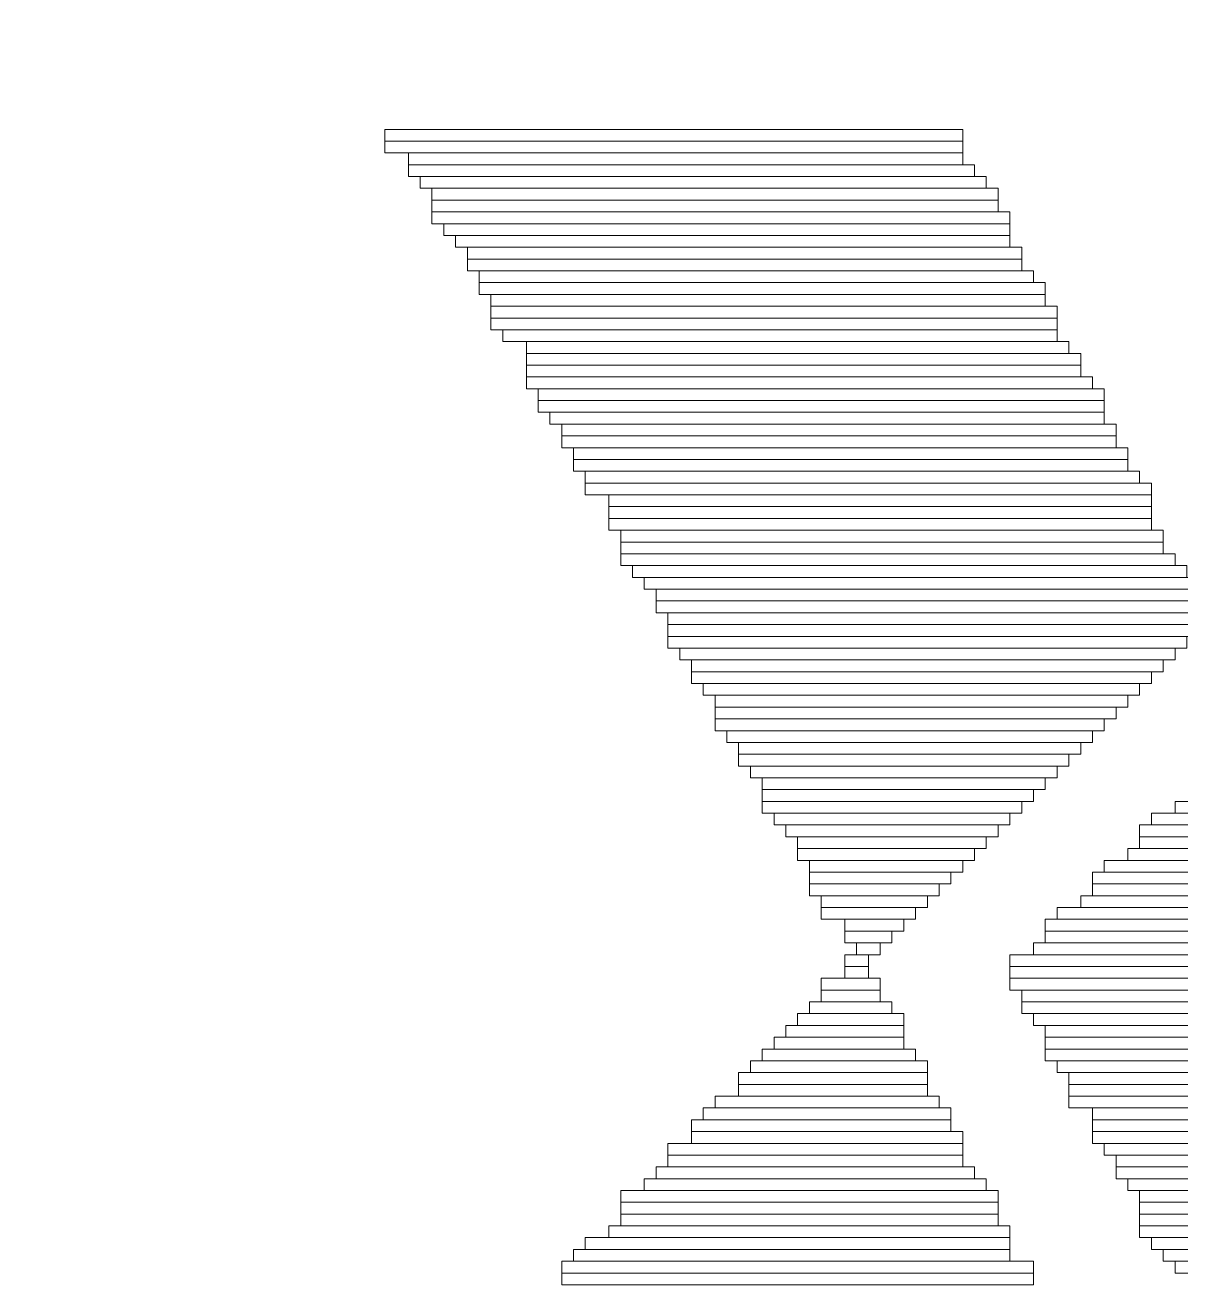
# Model space of a CAD drawing. Header units: millimetres. Extents: x -19.4 to 22.9, y -18.1 to 22.2.
# Drawn here: x 5.245 to 7.734, y -16.154 to -13.453 of the extents above; entities that cross this region are included whole.
import ezdxf

# ---------------------------------------------------------------- set-up
doc = ezdxf.new("R2010")
doc.units = ezdxf.units.MM
doc.header["$MEASUREMENT"] = 0
doc.layers.add('BG_OUTLINE', color=7, linetype='Continuous')
doc.layers.add('MA_PEN3', color=7, linetype='Continuous')

msp = doc.modelspace()

# ---------------------------------------------------------------- linework, layer by layer
at = {"layer": 'BG_OUTLINE', "lineweight": 9}
msp.add_open_spline([(-13.5636, -18.0908), (-13.5636, -18.0908), (13.4366, -18.0908), (13.4366, -18.0908), (13.4366, -18.0908), (13.4366, -18.0908), (13.4366, 12.9092), (13.4366, 12.9092), (13.4366, 12.9092), (13.4366, 12.9092), (-13.5636, 12.9092), (-13.5636, 12.9092), (-13.5636, 12.9092), (-13.5636, 12.9092), (-13.5636, -18.0908), (-13.5636, -18.0908)], degree=3, knots=[0, 0, 0, 0, 0.25, 0.25, 0.25, 0.25, 0.5, 0.5, 0.5, 0.5, 0.75, 0.75, 0.75, 0.75, 1, 1, 1, 1], dxfattribs=at)
at = {"layer": 'MA_PEN3', "lineweight": 9}
for points in [[(6.0198, -13.7032), (6.0198, -13.7032), (6.0198, -13.6778), (6.0198, -13.6778), (6.0198, -13.6778), (6.0198, -13.6778), (7.2644, -13.6778), (7.2644, -13.6778), (7.2644, -13.6778), (7.2644, -13.6778), (7.2644, -13.7032), (7.2644, -13.7032), (7.2644, -13.7032), (7.2644, -13.7032), (6.0198, -13.7032), (6.0198, -13.7032)], [(6.0198, -13.7286), (6.0198, -13.7286), (6.0198, -13.7032), (6.0198, -13.7032), (6.0198, -13.7032), (6.0198, -13.7032), (7.2644, -13.7032), (7.2644, -13.7032), (7.2644, -13.7032), (7.2644, -13.7032), (7.2644, -13.7286), (7.2644, -13.7286), (7.2644, -13.7286), (7.2644, -13.7286), (6.0198, -13.7286), (6.0198, -13.7286)], [(6.0706, -13.754), (6.0706, -13.754), (6.0706, -13.7286), (6.0706, -13.7286), (6.0706, -13.7286), (6.0706, -13.7286), (7.2644, -13.7286), (7.2644, -13.7286), (7.2644, -13.7286), (7.2644, -13.7286), (7.2644, -13.754), (7.2644, -13.754), (7.2644, -13.754), (7.2644, -13.754), (6.0706, -13.754), (6.0706, -13.754)], [(6.0706, -13.7794), (6.0706, -13.7794), (6.0706, -13.754), (6.0706, -13.754), (6.0706, -13.754), (6.0706, -13.754), (7.2898, -13.754), (7.2898, -13.754), (7.2898, -13.754), (7.2898, -13.754), (7.2898, -13.7794), (7.2898, -13.7794), (7.2898, -13.7794), (7.2898, -13.7794), (6.0706, -13.7794), (6.0706, -13.7794)], [(6.096, -13.8048), (6.096, -13.8048), (6.096, -13.7794), (6.096, -13.7794), (6.096, -13.7794), (6.096, -13.7794), (7.3152, -13.7794), (7.3152, -13.7794), (7.3152, -13.7794), (7.3152, -13.7794), (7.3152, -13.8048), (7.3152, -13.8048), (7.3152, -13.8048), (7.3152, -13.8048), (6.096, -13.8048), (6.096, -13.8048)], [(6.1214, -13.8302), (6.1214, -13.8302), (6.1214, -13.8048), (6.1214, -13.8048), (6.1214, -13.8048), (6.1214, -13.8048), (7.3406, -13.8048), (7.3406, -13.8048), (7.3406, -13.8048), (7.3406, -13.8048), (7.3406, -13.8302), (7.3406, -13.8302), (7.3406, -13.8302), (7.3406, -13.8302), (6.1214, -13.8302), (6.1214, -13.8302)], [(6.1214, -13.8556), (6.1214, -13.8556), (6.1214, -13.8302), (6.1214, -13.8302), (6.1214, -13.8302), (6.1214, -13.8302), (7.3406, -13.8302), (7.3406, -13.8302), (7.3406, -13.8302), (7.3406, -13.8302), (7.3406, -13.8556), (7.3406, -13.8556), (7.3406, -13.8556), (7.3406, -13.8556), (6.1214, -13.8556), (6.1214, -13.8556)], [(6.1214, -13.881), (6.1214, -13.881), (6.1214, -13.8556), (6.1214, -13.8556), (6.1214, -13.8556), (6.1214, -13.8556), (7.366, -13.8556), (7.366, -13.8556), (7.366, -13.8556), (7.366, -13.8556), (7.366, -13.881), (7.366, -13.881), (7.366, -13.881), (7.366, -13.881), (6.1214, -13.881), (6.1214, -13.881)], [(6.1468, -13.9064), (6.1468, -13.9064), (6.1468, -13.881), (6.1468, -13.881), (6.1468, -13.881), (6.1468, -13.881), (7.366, -13.881), (7.366, -13.881), (7.366, -13.881), (7.366, -13.881), (7.366, -13.9064), (7.366, -13.9064), (7.366, -13.9064), (7.366, -13.9064), (6.1468, -13.9064), (6.1468, -13.9064)], [(6.1722, -13.9318), (6.1722, -13.9318), (6.1722, -13.9064), (6.1722, -13.9064), (6.1722, -13.9064), (6.1722, -13.9064), (7.366, -13.9064), (7.366, -13.9064), (7.366, -13.9064), (7.366, -13.9064), (7.366, -13.9318), (7.366, -13.9318), (7.366, -13.9318), (7.366, -13.9318), (6.1722, -13.9318), (6.1722, -13.9318)], [(6.1976, -13.9572), (6.1976, -13.9572), (6.1976, -13.9318), (6.1976, -13.9318), (6.1976, -13.9318), (6.1976, -13.9318), (7.3914, -13.9318), (7.3914, -13.9318), (7.3914, -13.9318), (7.3914, -13.9318), (7.3914, -13.9572), (7.3914, -13.9572), (7.3914, -13.9572), (7.3914, -13.9572), (6.1976, -13.9572), (6.1976, -13.9572)], [(6.1976, -13.9826), (6.1976, -13.9826), (6.1976, -13.9572), (6.1976, -13.9572), (6.1976, -13.9572), (6.1976, -13.9572), (7.3914, -13.9572), (7.3914, -13.9572), (7.3914, -13.9572), (7.3914, -13.9572), (7.3914, -13.9826), (7.3914, -13.9826), (7.3914, -13.9826), (7.3914, -13.9826), (6.1976, -13.9826), (6.1976, -13.9826)], [(6.223, -14.008), (6.223, -14.008), (6.223, -13.9826), (6.223, -13.9826), (6.223, -13.9826), (6.223, -13.9826), (7.4168, -13.9826), (7.4168, -13.9826), (7.4168, -13.9826), (7.4168, -13.9826), (7.4168, -14.008), (7.4168, -14.008), (7.4168, -14.008), (7.4168, -14.008), (6.223, -14.008), (6.223, -14.008)], [(6.223, -14.0334), (6.223, -14.0334), (6.223, -14.008), (6.223, -14.008), (6.223, -14.008), (6.223, -14.008), (7.4422, -14.008), (7.4422, -14.008), (7.4422, -14.008), (7.4422, -14.008), (7.4422, -14.0334), (7.4422, -14.0334), (7.4422, -14.0334), (7.4422, -14.0334), (6.223, -14.0334), (6.223, -14.0334)], [(6.2484, -14.0588), (6.2484, -14.0588), (6.2484, -14.0334), (6.2484, -14.0334), (6.2484, -14.0334), (6.2484, -14.0334), (7.4422, -14.0334), (7.4422, -14.0334), (7.4422, -14.0334), (7.4422, -14.0334), (7.4422, -14.0588), (7.4422, -14.0588), (7.4422, -14.0588), (7.4422, -14.0588), (6.2484, -14.0588), (6.2484, -14.0588)], [(6.2484, -14.0842), (6.2484, -14.0842), (6.2484, -14.0588), (6.2484, -14.0588), (6.2484, -14.0588), (6.2484, -14.0588), (7.4676, -14.0588), (7.4676, -14.0588), (7.4676, -14.0588), (7.4676, -14.0588), (7.4676, -14.0842), (7.4676, -14.0842), (7.4676, -14.0842), (7.4676, -14.0842), (6.2484, -14.0842), (6.2484, -14.0842)], [(6.2484, -14.1096), (6.2484, -14.1096), (6.2484, -14.0842), (6.2484, -14.0842), (6.2484, -14.0842), (6.2484, -14.0842), (7.4676, -14.0842), (7.4676, -14.0842), (7.4676, -14.0842), (7.4676, -14.0842), (7.4676, -14.1096), (7.4676, -14.1096), (7.4676, -14.1096), (7.4676, -14.1096), (6.2484, -14.1096), (6.2484, -14.1096)], [(6.2737, -14.135), (6.2737, -14.135), (6.2737, -14.1096), (6.2737, -14.1096), (6.2737, -14.1096), (6.2737, -14.1096), (7.4676, -14.1096), (7.4676, -14.1096), (7.4676, -14.1096), (7.4676, -14.1096), (7.4676, -14.135), (7.4676, -14.135), (7.4676, -14.135), (7.4676, -14.135), (6.2737, -14.135), (6.2737, -14.135)], [(6.3246, -14.1604), (6.3246, -14.1604), (6.3246, -14.135), (6.3246, -14.135), (6.3246, -14.135), (6.3246, -14.135), (7.493, -14.135), (7.493, -14.135), (7.493, -14.135), (7.493, -14.135), (7.493, -14.1604), (7.493, -14.1604), (7.493, -14.1604), (7.493, -14.1604), (6.3246, -14.1604), (6.3246, -14.1604)], [(6.3246, -14.1858), (6.3246, -14.1858), (6.3246, -14.1604), (6.3246, -14.1604), (6.3246, -14.1604), (6.3246, -14.1604), (7.5184, -14.1604), (7.5184, -14.1604), (7.5184, -14.1604), (7.5184, -14.1604), (7.5184, -14.1858), (7.5184, -14.1858), (7.5184, -14.1858), (7.5184, -14.1858), (6.3246, -14.1858), (6.3246, -14.1858)], [(6.3246, -14.2112), (6.3246, -14.2112), (6.3246, -14.1858), (6.3246, -14.1858), (6.3246, -14.1858), (6.3246, -14.1858), (7.5184, -14.1858), (7.5184, -14.1858), (7.5184, -14.1858), (7.5184, -14.1858), (7.5184, -14.2112), (7.5184, -14.2112), (7.5184, -14.2112), (7.5184, -14.2112), (6.3246, -14.2112), (6.3246, -14.2112)], [(6.3246, -14.2366), (6.3246, -14.2366), (6.3246, -14.2112), (6.3246, -14.2112), (6.3246, -14.2112), (6.3246, -14.2112), (7.5438, -14.2112), (7.5438, -14.2112), (7.5438, -14.2112), (7.5438, -14.2112), (7.5438, -14.2366), (7.5438, -14.2366), (7.5438, -14.2366), (7.5438, -14.2366), (6.3246, -14.2366), (6.3246, -14.2366)], [(6.35, -14.262), (6.35, -14.262), (6.35, -14.2366), (6.35, -14.2366), (6.35, -14.2366), (6.35, -14.2366), (7.5692, -14.2366), (7.5692, -14.2366), (7.5692, -14.2366), (7.5692, -14.2366), (7.5692, -14.262), (7.5692, -14.262), (7.5692, -14.262), (7.5692, -14.262), (6.35, -14.262), (6.35, -14.262)], [(6.35, -14.2874), (6.35, -14.2874), (6.35, -14.262), (6.35, -14.262), (6.35, -14.262), (6.35, -14.262), (7.5692, -14.262), (7.5692, -14.262), (7.5692, -14.262), (7.5692, -14.262), (7.5692, -14.2874), (7.5692, -14.2874), (7.5692, -14.2874), (7.5692, -14.2874), (6.35, -14.2874), (6.35, -14.2874)], [(6.3754, -14.3128), (6.3754, -14.3128), (6.3754, -14.2874), (6.3754, -14.2874), (6.3754, -14.2874), (6.3754, -14.2874), (7.5692, -14.2874), (7.5692, -14.2874), (7.5692, -14.2874), (7.5692, -14.2874), (7.5692, -14.3128), (7.5692, -14.3128), (7.5692, -14.3128), (7.5692, -14.3128), (6.3754, -14.3128), (6.3754, -14.3128)], [(6.4008, -14.3382), (6.4008, -14.3382), (6.4008, -14.3128), (6.4008, -14.3128), (6.4008, -14.3128), (6.4008, -14.3128), (7.5946, -14.3128), (7.5946, -14.3128), (7.5946, -14.3128), (7.5946, -14.3128), (7.5946, -14.3382), (7.5946, -14.3382), (7.5946, -14.3382), (7.5946, -14.3382), (6.4008, -14.3382), (6.4008, -14.3382)], [(6.4008, -14.3636), (6.4008, -14.3636), (6.4008, -14.3382), (6.4008, -14.3382), (6.4008, -14.3382), (6.4008, -14.3382), (7.5946, -14.3382), (7.5946, -14.3382), (7.5946, -14.3382), (7.5946, -14.3382), (7.5946, -14.3636), (7.5946, -14.3636), (7.5946, -14.3636), (7.5946, -14.3636), (6.4008, -14.3636), (6.4008, -14.3636)], [(6.4262, -14.389), (6.4262, -14.389), (6.4262, -14.3636), (6.4262, -14.3636), (6.4262, -14.3636), (6.4262, -14.3636), (7.62, -14.3636), (7.62, -14.3636), (7.62, -14.3636), (7.62, -14.3636), (7.62, -14.389), (7.62, -14.389), (7.62, -14.389), (7.62, -14.389), (6.4262, -14.389), (6.4262, -14.389)], [(6.4262, -14.4144), (6.4262, -14.4144), (6.4262, -14.389), (6.4262, -14.389), (6.4262, -14.389), (6.4262, -14.389), (7.62, -14.389), (7.62, -14.389), (7.62, -14.389), (7.62, -14.389), (7.62, -14.4144), (7.62, -14.4144), (7.62, -14.4144), (7.62, -14.4144), (6.4262, -14.4144), (6.4262, -14.4144)], [(6.4516, -14.4398), (6.4516, -14.4398), (6.4516, -14.4144), (6.4516, -14.4144), (6.4516, -14.4144), (6.4516, -14.4144), (7.6454, -14.4144), (7.6454, -14.4144), (7.6454, -14.4144), (7.6454, -14.4144), (7.6454, -14.4398), (7.6454, -14.4398), (7.6454, -14.4398), (7.6454, -14.4398), (6.4516, -14.4398), (6.4516, -14.4398)], [(6.4516, -14.4652), (6.4516, -14.4652), (6.4516, -14.4398), (6.4516, -14.4398), (6.4516, -14.4398), (6.4516, -14.4398), (7.6708, -14.4398), (7.6708, -14.4398), (7.6708, -14.4398), (7.6708, -14.4398), (7.6708, -14.4652), (7.6708, -14.4652), (7.6708, -14.4652), (7.6708, -14.4652), (6.4516, -14.4652), (6.4516, -14.4652)], [(6.5024, -14.4906), (6.5024, -14.4906), (6.5024, -14.4652), (6.5024, -14.4652), (6.5024, -14.4652), (6.5024, -14.4652), (7.6708, -14.4652), (7.6708, -14.4652), (7.6708, -14.4652), (7.6708, -14.4652), (7.6708, -14.4906), (7.6708, -14.4906), (7.6708, -14.4906), (7.6708, -14.4906), (6.5024, -14.4906), (6.5024, -14.4906)], [(6.5024, -14.516), (6.5024, -14.516), (6.5024, -14.4906), (6.5024, -14.4906), (6.5024, -14.4906), (6.5024, -14.4906), (7.6708, -14.4906), (7.6708, -14.4906), (7.6708, -14.4906), (7.6708, -14.4906), (7.6708, -14.516), (7.6708, -14.516), (7.6708, -14.516), (7.6708, -14.516), (6.5024, -14.516), (6.5024, -14.516)], [(6.5024, -14.5414), (6.5024, -14.5414), (6.5024, -14.516), (6.5024, -14.516), (6.5024, -14.516), (6.5024, -14.516), (7.6708, -14.516), (7.6708, -14.516), (7.6708, -14.516), (7.6708, -14.516), (7.6708, -14.5414), (7.6708, -14.5414), (7.6708, -14.5414), (7.6708, -14.5414), (6.5024, -14.5414), (6.5024, -14.5414)], [(6.5278, -14.5668), (6.5278, -14.5668), (6.5278, -14.5414), (6.5278, -14.5414), (6.5278, -14.5414), (6.5278, -14.5414), (7.6962, -14.5414), (7.6962, -14.5414), (7.6962, -14.5414), (7.6962, -14.5414), (7.6962, -14.5668), (7.6962, -14.5668), (7.6962, -14.5668), (7.6962, -14.5668), (6.5278, -14.5668), (6.5278, -14.5668)], [(6.5278, -14.5922), (6.5278, -14.5922), (6.5278, -14.5668), (6.5278, -14.5668), (6.5278, -14.5668), (6.5278, -14.5668), (7.6962, -14.5668), (7.6962, -14.5668), (7.6962, -14.5668), (7.6962, -14.5668), (7.6962, -14.5922), (7.6962, -14.5922), (7.6962, -14.5922), (7.6962, -14.5922), (6.5278, -14.5922), (6.5278, -14.5922)], [(6.5278, -14.6176), (6.5278, -14.6176), (6.5278, -14.5922), (6.5278, -14.5922), (6.5278, -14.5922), (6.5278, -14.5922), (7.7216, -14.5922), (7.7216, -14.5922), (7.7216, -14.5922), (7.7216, -14.5922), (7.7216, -14.6176), (7.7216, -14.6176), (7.7216, -14.6176), (7.7216, -14.6176), (6.5278, -14.6176), (6.5278, -14.6176)], [(6.5532, -14.643), (6.5532, -14.643), (6.5532, -14.6176), (6.5532, -14.6176), (6.5532, -14.6176), (6.5532, -14.6176), (7.747, -14.6176), (7.747, -14.6176), (7.747, -14.6176), (7.747, -14.6176), (7.747, -14.643), (7.747, -14.643), (7.747, -14.643), (7.747, -14.643), (6.5532, -14.643), (6.5532, -14.643)], [(6.5786, -14.6684), (6.5786, -14.6684), (6.5786, -14.643), (6.5786, -14.643), (6.5786, -14.643), (6.5786, -14.643), (7.7724, -14.643), (7.7724, -14.643), (7.7724, -14.643), (7.7724, -14.643), (7.7724, -14.6684), (7.7724, -14.6684), (7.7724, -14.6684), (7.7724, -14.6684), (6.5786, -14.6684), (6.5786, -14.6684)], [(6.604, -14.6938), (6.604, -14.6938), (6.604, -14.6684), (6.604, -14.6684), (6.604, -14.6684), (6.604, -14.6684), (7.7724, -14.6684), (7.7724, -14.6684), (7.7724, -14.6684), (7.7724, -14.6684), (7.7724, -14.6938), (7.7724, -14.6938), (7.7724, -14.6938), (7.7724, -14.6938), (6.604, -14.6938), (6.604, -14.6938)], [(6.604, -14.7192), (6.604, -14.7192), (6.604, -14.6938), (6.604, -14.6938), (6.604, -14.6938), (6.604, -14.6938), (7.7724, -14.6938), (7.7724, -14.6938), (7.7724, -14.6938), (7.7724, -14.6938), (7.7724, -14.7192), (7.7724, -14.7192), (7.7724, -14.7192), (7.7724, -14.7192), (6.604, -14.7192), (6.604, -14.7192)], [(6.6294, -14.7446), (6.6294, -14.7446), (6.6294, -14.7192), (6.6294, -14.7192), (6.6294, -14.7192), (6.6294, -14.7192), (7.7724, -14.7192), (7.7724, -14.7192), (7.7724, -14.7192), (7.7724, -14.7192), (7.7724, -14.7446), (7.7724, -14.7446), (7.7724, -14.7446), (7.7724, -14.7446), (6.6294, -14.7446), (6.6294, -14.7446)], [(6.6294, -14.77), (6.6294, -14.77), (6.6294, -14.7446), (6.6294, -14.7446), (6.6294, -14.7446), (6.6294, -14.7446), (7.7724, -14.7446), (7.7724, -14.7446), (7.7724, -14.7446), (7.7724, -14.7446), (7.7724, -14.77), (7.7724, -14.77), (7.7724, -14.77), (7.7724, -14.77), (6.6294, -14.77), (6.6294, -14.77)], [(6.6294, -14.7954), (6.6294, -14.7954), (6.6294, -14.77), (6.6294, -14.77), (6.6294, -14.77), (6.6294, -14.77), (7.747, -14.77), (7.747, -14.77), (7.747, -14.77), (7.747, -14.77), (7.747, -14.7954), (7.747, -14.7954), (7.747, -14.7954), (7.747, -14.7954), (6.6294, -14.7954), (6.6294, -14.7954)], [(6.6548, -14.8208), (6.6548, -14.8208), (6.6548, -14.7954), (6.6548, -14.7954), (6.6548, -14.7954), (6.6548, -14.7954), (7.7216, -14.7954), (7.7216, -14.7954), (7.7216, -14.7954), (7.7216, -14.7954), (7.7216, -14.8208), (7.7216, -14.8208), (7.7216, -14.8208), (7.7216, -14.8208), (6.6548, -14.8208), (6.6548, -14.8208)], [(6.6802, -14.8462), (6.6802, -14.8462), (6.6802, -14.8208), (6.6802, -14.8208), (6.6802, -14.8208), (6.6802, -14.8208), (7.6962, -14.8208), (7.6962, -14.8208), (7.6962, -14.8208), (7.6962, -14.8208), (7.6962, -14.8462), (7.6962, -14.8462), (7.6962, -14.8462), (7.6962, -14.8462), (6.6802, -14.8462), (6.6802, -14.8462)], [(6.6802, -14.8716), (6.6802, -14.8716), (6.6802, -14.8462), (6.6802, -14.8462), (6.6802, -14.8462), (6.6802, -14.8462), (7.6708, -14.8462), (7.6708, -14.8462), (7.6708, -14.8462), (7.6708, -14.8462), (7.6708, -14.8716), (7.6708, -14.8716), (7.6708, -14.8716), (7.6708, -14.8716), (6.6802, -14.8716), (6.6802, -14.8716)], [(6.7056, -14.897), (6.7056, -14.897), (6.7056, -14.8716), (6.7056, -14.8716), (6.7056, -14.8716), (6.7056, -14.8716), (7.6454, -14.8716), (7.6454, -14.8716), (7.6454, -14.8716), (7.6454, -14.8716), (7.6454, -14.897), (7.6454, -14.897), (7.6454, -14.897), (7.6454, -14.897), (6.7056, -14.897), (6.7056, -14.897)], [(6.731, -14.9224), (6.731, -14.9224), (6.731, -14.897), (6.731, -14.897), (6.731, -14.897), (6.731, -14.897), (7.62, -14.897), (7.62, -14.897), (7.62, -14.897), (7.62, -14.897), (7.62, -14.9224), (7.62, -14.9224), (7.62, -14.9224), (7.62, -14.9224), (6.731, -14.9224), (6.731, -14.9224)], [(6.731, -14.9478), (6.731, -14.9478), (6.731, -14.9224), (6.731, -14.9224), (6.731, -14.9224), (6.731, -14.9224), (7.5946, -14.9224), (7.5946, -14.9224), (7.5946, -14.9224), (7.5946, -14.9224), (7.5946, -14.9478), (7.5946, -14.9478), (7.5946, -14.9478), (7.5946, -14.9478), (6.731, -14.9478), (6.731, -14.9478)], [(6.731, -14.9732), (6.731, -14.9732), (6.731, -14.9478), (6.731, -14.9478), (6.731, -14.9478), (6.731, -14.9478), (7.5692, -14.9478), (7.5692, -14.9478), (7.5692, -14.9478), (7.5692, -14.9478), (7.5692, -14.9732), (7.5692, -14.9732), (7.5692, -14.9732), (7.5692, -14.9732), (6.731, -14.9732), (6.731, -14.9732)], [(6.7564, -14.9986), (6.7564, -14.9986), (6.7564, -14.9732), (6.7564, -14.9732), (6.7564, -14.9732), (6.7564, -14.9732), (7.5438, -14.9732), (7.5438, -14.9732), (7.5438, -14.9732), (7.5438, -14.9732), (7.5438, -14.9986), (7.5438, -14.9986), (7.5438, -14.9986), (7.5438, -14.9986), (6.7564, -14.9986), (6.7564, -14.9986)], [(6.7818, -15.024), (6.7818, -15.024), (6.7818, -14.9986), (6.7818, -14.9986), (6.7818, -14.9986), (6.7818, -14.9986), (7.5184, -14.9986), (7.5184, -14.9986), (7.5184, -14.9986), (7.5184, -14.9986), (7.5184, -15.024), (7.5184, -15.024), (7.5184, -15.024), (7.5184, -15.024), (6.7818, -15.024), (6.7818, -15.024)], [(6.7818, -15.0494), (6.7818, -15.0494), (6.7818, -15.024), (6.7818, -15.024), (6.7818, -15.024), (6.7818, -15.024), (7.493, -15.024), (7.493, -15.024), (7.493, -15.024), (7.493, -15.024), (7.493, -15.0494), (7.493, -15.0494), (7.493, -15.0494), (7.493, -15.0494), (6.7818, -15.0494), (6.7818, -15.0494)], [(6.8072, -15.0748), (6.8072, -15.0748), (6.8072, -15.0494), (6.8072, -15.0494), (6.8072, -15.0494), (6.8072, -15.0494), (7.4676, -15.0494), (7.4676, -15.0494), (7.4676, -15.0494), (7.4676, -15.0494), (7.4676, -15.0748), (7.4676, -15.0748), (7.4676, -15.0748), (7.4676, -15.0748), (6.8072, -15.0748), (6.8072, -15.0748)], [(6.8326, -15.1002), (6.8326, -15.1002), (6.8326, -15.0748), (6.8326, -15.0748), (6.8326, -15.0748), (6.8326, -15.0748), (7.4422, -15.0748), (7.4422, -15.0748), (7.4422, -15.0748), (7.4422, -15.0748), (7.4422, -15.1002), (7.4422, -15.1002), (7.4422, -15.1002), (7.4422, -15.1002), (6.8326, -15.1002), (6.8326, -15.1002)], [(6.8326, -15.1256), (6.8326, -15.1256), (6.8326, -15.1002), (6.8326, -15.1002), (6.8326, -15.1002), (6.8326, -15.1002), (7.4168, -15.1002), (7.4168, -15.1002), (7.4168, -15.1002), (7.4168, -15.1002), (7.4168, -15.1256), (7.4168, -15.1256), (7.4168, -15.1256), (7.4168, -15.1256), (6.8326, -15.1256), (6.8326, -15.1256)], [(6.8326, -15.151), (6.8326, -15.151), (6.8326, -15.1256), (6.8326, -15.1256), (6.8326, -15.1256), (6.8326, -15.1256), (7.3914, -15.1256), (7.3914, -15.1256), (7.3914, -15.1256), (7.3914, -15.1256), (7.3914, -15.151), (7.3914, -15.151), (7.3914, -15.151), (7.3914, -15.151), (6.8326, -15.151), (6.8326, -15.151)], [(7.7216, -15.151), (7.7216, -15.151), (7.7216, -15.1256), (7.7216, -15.1256), (7.7216, -15.1256), (7.7216, -15.1256), (9.0932, -15.1256), (9.0932, -15.1256), (9.0932, -15.1256), (9.0932, -15.1256), (9.0932, -15.151), (9.0932, -15.151), (9.0932, -15.151), (9.0932, -15.151), (7.7216, -15.151), (7.7216, -15.151)], [(6.858, -15.1764), (6.858, -15.1764), (6.858, -15.151), (6.858, -15.151), (6.858, -15.151), (6.858, -15.151), (7.366, -15.151), (7.366, -15.151), (7.366, -15.151), (7.366, -15.151), (7.366, -15.1764), (7.366, -15.1764), (7.366, -15.1764), (7.366, -15.1764), (6.858, -15.1764), (6.858, -15.1764)], [(7.6708, -15.1764), (7.6708, -15.1764), (7.6708, -15.151), (7.6708, -15.151), (7.6708, -15.151), (7.6708, -15.151), (9.0424, -15.151), (9.0424, -15.151), (9.0424, -15.151), (9.0424, -15.151), (9.0424, -15.1764), (9.0424, -15.1764), (9.0424, -15.1764), (9.0424, -15.1764), (7.6708, -15.1764), (7.6708, -15.1764)], [(6.8834, -15.2018), (6.8834, -15.2018), (6.8834, -15.1764), (6.8834, -15.1764), (6.8834, -15.1764), (6.8834, -15.1764), (7.3406, -15.1764), (7.3406, -15.1764), (7.3406, -15.1764), (7.3406, -15.1764), (7.3406, -15.2018), (7.3406, -15.2018), (7.3406, -15.2018), (7.3406, -15.2018), (6.8834, -15.2018), (6.8834, -15.2018)], [(7.6454, -15.2018), (7.6454, -15.2018), (7.6454, -15.1764), (7.6454, -15.1764), (7.6454, -15.1764), (7.6454, -15.1764), (9.017, -15.1764), (9.017, -15.1764), (9.017, -15.1764), (9.017, -15.1764), (9.017, -15.2018), (9.017, -15.2018), (9.017, -15.2018), (9.017, -15.2018), (7.6454, -15.2018), (7.6454, -15.2018)], [(6.9088, -15.2272), (6.9088, -15.2272), (6.9088, -15.2018), (6.9088, -15.2018), (6.9088, -15.2018), (6.9088, -15.2018), (7.3152, -15.2018), (7.3152, -15.2018), (7.3152, -15.2018), (7.3152, -15.2018), (7.3152, -15.2272), (7.3152, -15.2272), (7.3152, -15.2272), (7.3152, -15.2272), (6.9088, -15.2272), (6.9088, -15.2272)], [(7.6454, -15.2272), (7.6454, -15.2272), (7.6454, -15.2018), (7.6454, -15.2018), (7.6454, -15.2018), (7.6454, -15.2018), (8.9916, -15.2018), (8.9916, -15.2018), (8.9916, -15.2018), (8.9916, -15.2018), (8.9916, -15.2272), (8.9916, -15.2272), (8.9916, -15.2272), (8.9916, -15.2272), (7.6454, -15.2272), (7.6454, -15.2272)], [(6.9088, -15.2526), (6.9088, -15.2526), (6.9088, -15.2272), (6.9088, -15.2272), (6.9088, -15.2272), (6.9088, -15.2272), (7.2898, -15.2272), (7.2898, -15.2272), (7.2898, -15.2272), (7.2898, -15.2272), (7.2898, -15.2526), (7.2898, -15.2526), (7.2898, -15.2526), (7.2898, -15.2526), (6.9088, -15.2526), (6.9088, -15.2526)], [(7.62, -15.2526), (7.62, -15.2526), (7.62, -15.2272), (7.62, -15.2272), (7.62, -15.2272), (7.62, -15.2272), (8.9916, -15.2272), (8.9916, -15.2272), (8.9916, -15.2272), (8.9916, -15.2272), (8.9916, -15.2526), (8.9916, -15.2526), (8.9916, -15.2526), (8.9916, -15.2526), (7.62, -15.2526), (7.62, -15.2526)], [(6.9342, -15.278), (6.9342, -15.278), (6.9342, -15.2526), (6.9342, -15.2526), (6.9342, -15.2526), (6.9342, -15.2526), (7.2644, -15.2526), (7.2644, -15.2526), (7.2644, -15.2526), (7.2644, -15.2526), (7.2644, -15.278), (7.2644, -15.278), (7.2644, -15.278), (7.2644, -15.278), (6.9342, -15.278), (6.9342, -15.278)], [(7.5692, -15.278), (7.5692, -15.278), (7.5692, -15.2526), (7.5692, -15.2526), (7.5692, -15.2526), (7.5692, -15.2526), (8.9662, -15.2526), (8.9662, -15.2526), (8.9662, -15.2526), (8.9662, -15.2526), (8.9662, -15.278), (8.9662, -15.278), (8.9662, -15.278), (8.9662, -15.278), (7.5692, -15.278), (7.5692, -15.278)], [(6.9342, -15.3034), (6.9342, -15.3034), (6.9342, -15.278), (6.9342, -15.278), (6.9342, -15.278), (6.9342, -15.278), (7.239, -15.278), (7.239, -15.278), (7.239, -15.278), (7.239, -15.278), (7.239, -15.3034), (7.239, -15.3034), (7.239, -15.3034), (7.239, -15.3034), (6.9342, -15.3034), (6.9342, -15.3034)], [(7.5438, -15.3034), (7.5438, -15.3034), (7.5438, -15.278), (7.5438, -15.278), (7.5438, -15.278), (7.5438, -15.278), (8.9154, -15.278), (8.9154, -15.278), (8.9154, -15.278), (8.9154, -15.278), (8.9154, -15.3034), (8.9154, -15.3034), (8.9154, -15.3034), (8.9154, -15.3034), (7.5438, -15.3034), (7.5438, -15.3034)], [(6.9342, -15.3288), (6.9342, -15.3288), (6.9342, -15.3034), (6.9342, -15.3034), (6.9342, -15.3034), (6.9342, -15.3034), (7.2136, -15.3034), (7.2136, -15.3034), (7.2136, -15.3034), (7.2136, -15.3034), (7.2136, -15.3288), (7.2136, -15.3288), (7.2136, -15.3288), (7.2136, -15.3288), (6.9342, -15.3288), (6.9342, -15.3288)], [(7.5438, -15.3288), (7.5438, -15.3288), (7.5438, -15.3034), (7.5438, -15.3034), (7.5438, -15.3034), (7.5438, -15.3034), (8.89, -15.3034), (8.89, -15.3034), (8.89, -15.3034), (8.89, -15.3034), (8.89, -15.3288), (8.89, -15.3288), (8.89, -15.3288), (8.89, -15.3288), (7.5438, -15.3288), (7.5438, -15.3288)], [(6.9596, -15.3542), (6.9596, -15.3542), (6.9596, -15.3288), (6.9596, -15.3288), (6.9596, -15.3288), (6.9596, -15.3288), (7.1882, -15.3288), (7.1882, -15.3288), (7.1882, -15.3288), (7.1882, -15.3288), (7.1882, -15.3542), (7.1882, -15.3542), (7.1882, -15.3542), (7.1882, -15.3542), (6.9596, -15.3542), (6.9596, -15.3542)], [(7.5184, -15.3542), (7.5184, -15.3542), (7.5184, -15.3288), (7.5184, -15.3288), (7.5184, -15.3288), (7.5184, -15.3288), (8.89, -15.3288), (8.89, -15.3288), (8.89, -15.3288), (8.89, -15.3288), (8.89, -15.3542), (8.89, -15.3542), (8.89, -15.3542), (8.89, -15.3542), (7.5184, -15.3542), (7.5184, -15.3542)], [(6.9596, -15.3796), (6.9596, -15.3796), (6.9596, -15.3542), (6.9596, -15.3542), (6.9596, -15.3542), (6.9596, -15.3542), (7.1628, -15.3542), (7.1628, -15.3542), (7.1628, -15.3542), (7.1628, -15.3542), (7.1628, -15.3796), (7.1628, -15.3796), (7.1628, -15.3796), (7.1628, -15.3796), (6.9596, -15.3796), (6.9596, -15.3796)], [(7.4676, -15.3796), (7.4676, -15.3796), (7.4676, -15.3542), (7.4676, -15.3542), (7.4676, -15.3542), (7.4676, -15.3542), (8.8646, -15.3542), (8.8646, -15.3542), (8.8646, -15.3542), (8.8646, -15.3542), (8.8646, -15.3796), (8.8646, -15.3796), (8.8646, -15.3796), (8.8646, -15.3796), (7.4676, -15.3796), (7.4676, -15.3796)], [(7.0104, -15.405), (7.0104, -15.405), (7.0104, -15.3796), (7.0104, -15.3796), (7.0104, -15.3796), (7.0104, -15.3796), (7.1374, -15.3796), (7.1374, -15.3796), (7.1374, -15.3796), (7.1374, -15.3796), (7.1374, -15.405), (7.1374, -15.405), (7.1374, -15.405), (7.1374, -15.405), (7.0104, -15.405), (7.0104, -15.405)], [(7.4422, -15.405), (7.4422, -15.405), (7.4422, -15.3796), (7.4422, -15.3796), (7.4422, -15.3796), (7.4422, -15.3796), (8.8138, -15.3796), (8.8138, -15.3796), (8.8138, -15.3796), (8.8138, -15.3796), (8.8138, -15.405), (8.8138, -15.405), (8.8138, -15.405), (8.8138, -15.405), (7.4422, -15.405), (7.4422, -15.405)], [(7.0104, -15.4304), (7.0104, -15.4304), (7.0104, -15.405), (7.0104, -15.405), (7.0104, -15.405), (7.0104, -15.405), (7.112, -15.405), (7.112, -15.405), (7.112, -15.405), (7.112, -15.405), (7.112, -15.4304), (7.112, -15.4304), (7.112, -15.4304), (7.112, -15.4304), (7.0104, -15.4304), (7.0104, -15.4304)], [(7.4422, -15.4304), (7.4422, -15.4304), (7.4422, -15.405), (7.4422, -15.405), (7.4422, -15.405), (7.4422, -15.405), (8.7884, -15.405), (8.7884, -15.405), (8.7884, -15.405), (8.7884, -15.405), (8.7884, -15.4304), (8.7884, -15.4304), (8.7884, -15.4304), (8.7884, -15.4304), (7.4422, -15.4304), (7.4422, -15.4304)], [(7.0358, -15.4558), (7.0358, -15.4558), (7.0358, -15.4304), (7.0358, -15.4304), (7.0358, -15.4304), (7.0358, -15.4304), (7.0866, -15.4304), (7.0866, -15.4304), (7.0866, -15.4304), (7.0866, -15.4304), (7.0866, -15.4558), (7.0866, -15.4558), (7.0866, -15.4558), (7.0866, -15.4558), (7.0358, -15.4558), (7.0358, -15.4558)], [(7.4168, -15.4558), (7.4168, -15.4558), (7.4168, -15.4304), (7.4168, -15.4304), (7.4168, -15.4304), (7.4168, -15.4304), (8.7884, -15.4304), (8.7884, -15.4304), (8.7884, -15.4304), (8.7884, -15.4304), (8.7884, -15.4558), (8.7884, -15.4558), (8.7884, -15.4558), (8.7884, -15.4558), (7.4168, -15.4558), (7.4168, -15.4558)], [(7.0104, -15.4812), (7.0104, -15.4812), (7.0104, -15.4558), (7.0104, -15.4558), (7.0104, -15.4558), (7.0104, -15.4558), (7.0612, -15.4558), (7.0612, -15.4558), (7.0612, -15.4558), (7.0612, -15.4558), (7.0612, -15.4812), (7.0612, -15.4812), (7.0612, -15.4812), (7.0612, -15.4812), (7.0104, -15.4812), (7.0104, -15.4812)], [(7.366, -15.4812), (7.366, -15.4812), (7.366, -15.4558), (7.366, -15.4558), (7.366, -15.4558), (7.366, -15.4558), (8.763, -15.4558), (8.763, -15.4558), (8.763, -15.4558), (8.763, -15.4558), (8.763, -15.4812), (8.763, -15.4812), (8.763, -15.4812), (8.763, -15.4812), (7.366, -15.4812), (7.366, -15.4812)], [(7.0104, -15.5066), (7.0104, -15.5066), (7.0104, -15.4812), (7.0104, -15.4812), (7.0104, -15.4812), (7.0104, -15.4812), (7.0612, -15.4812), (7.0612, -15.4812), (7.0612, -15.4812), (7.0612, -15.4812), (7.0612, -15.5066), (7.0612, -15.5066), (7.0612, -15.5066), (7.0612, -15.5066), (7.0104, -15.5066), (7.0104, -15.5066)], [(7.366, -15.5066), (7.366, -15.5066), (7.366, -15.4812), (7.366, -15.4812), (7.366, -15.4812), (7.366, -15.4812), (8.7376, -15.4812), (8.7376, -15.4812), (8.7376, -15.4812), (8.7376, -15.4812), (8.7376, -15.5066), (8.7376, -15.5066), (8.7376, -15.5066), (8.7376, -15.5066), (7.366, -15.5066), (7.366, -15.5066)], [(6.9596, -15.532), (6.9596, -15.532), (6.9596, -15.5066), (6.9596, -15.5066), (6.9596, -15.5066), (6.9596, -15.5066), (7.0866, -15.5066), (7.0866, -15.5066), (7.0866, -15.5066), (7.0866, -15.5066), (7.0866, -15.532), (7.0866, -15.532), (7.0866, -15.532), (7.0866, -15.532), (6.9596, -15.532), (6.9596, -15.532)], [(7.366, -15.532), (7.366, -15.532), (7.366, -15.5066), (7.366, -15.5066), (7.366, -15.5066), (7.366, -15.5066), (8.7122, -15.5066), (8.7122, -15.5066), (8.7122, -15.5066), (8.7122, -15.5066), (8.7122, -15.532), (8.7122, -15.532), (8.7122, -15.532), (8.7122, -15.532), (7.366, -15.532), (7.366, -15.532)], [(6.9342, -15.5828), (6.9342, -15.5828), (6.9342, -15.5574), (6.9342, -15.5574), (6.9342, -15.5574), (6.9342, -15.5574), (7.112, -15.5574), (7.112, -15.5574), (7.112, -15.5574), (7.112, -15.5574), (7.112, -15.5828), (7.112, -15.5828), (7.112, -15.5828), (7.112, -15.5828), (6.9342, -15.5828), (6.9342, -15.5828)], [(6.9596, -15.5574), (6.9596, -15.5574), (6.9596, -15.532), (6.9596, -15.532), (6.9596, -15.532), (6.9596, -15.532), (7.0866, -15.532), (7.0866, -15.532), (7.0866, -15.532), (7.0866, -15.532), (7.0866, -15.5574), (7.0866, -15.5574), (7.0866, -15.5574), (7.0866, -15.5574), (6.9596, -15.5574), (6.9596, -15.5574)], [(7.3914, -15.5574), (7.3914, -15.5574), (7.3914, -15.532), (7.3914, -15.532), (7.3914, -15.532), (7.3914, -15.532), (8.6868, -15.532), (8.6868, -15.532), (8.6868, -15.532), (8.6868, -15.532), (8.6868, -15.5574), (8.6868, -15.5574), (8.6868, -15.5574), (8.6868, -15.5574), (7.3914, -15.5574), (7.3914, -15.5574)], [(7.3914, -15.5828), (7.3914, -15.5828), (7.3914, -15.5574), (7.3914, -15.5574), (7.3914, -15.5574), (7.3914, -15.5574), (8.6868, -15.5574), (8.6868, -15.5574), (8.6868, -15.5574), (8.6868, -15.5574), (8.6868, -15.5828), (8.6868, -15.5828), (8.6868, -15.5828), (8.6868, -15.5828), (7.3914, -15.5828), (7.3914, -15.5828)], [(6.9088, -15.6082), (6.9088, -15.6082), (6.9088, -15.5828), (6.9088, -15.5828), (6.9088, -15.5828), (6.9088, -15.5828), (7.1374, -15.5828), (7.1374, -15.5828), (7.1374, -15.5828), (7.1374, -15.5828), (7.1374, -15.6082), (7.1374, -15.6082), (7.1374, -15.6082), (7.1374, -15.6082), (6.9088, -15.6082), (6.9088, -15.6082)], [(7.4168, -15.6082), (7.4168, -15.6082), (7.4168, -15.5828), (7.4168, -15.5828), (7.4168, -15.5828), (7.4168, -15.5828), (8.6359, -15.5828), (8.6359, -15.5828), (8.6359, -15.5828), (8.6359, -15.5828), (8.6359, -15.6082), (8.6359, -15.6082), (8.6359, -15.6082), (8.6359, -15.6082), (7.4168, -15.6082), (7.4168, -15.6082)], [(6.8834, -15.6336), (6.8834, -15.6336), (6.8834, -15.6082), (6.8834, -15.6082), (6.8834, -15.6082), (6.8834, -15.6082), (7.1374, -15.6082), (7.1374, -15.6082), (7.1374, -15.6082), (7.1374, -15.6082), (7.1374, -15.6336), (7.1374, -15.6336), (7.1374, -15.6336), (7.1374, -15.6336), (6.8834, -15.6336), (6.8834, -15.6336)], [(7.4422, -15.6336), (7.4422, -15.6336), (7.4422, -15.6082), (7.4422, -15.6082), (7.4422, -15.6082), (7.4422, -15.6082), (8.6359, -15.6082), (8.6359, -15.6082), (8.6359, -15.6082), (8.6359, -15.6082), (8.6359, -15.6336), (8.6359, -15.6336), (8.6359, -15.6336), (8.6359, -15.6336), (7.4422, -15.6336), (7.4422, -15.6336)], [(6.858, -15.659), (6.858, -15.659), (6.858, -15.6336), (6.858, -15.6336), (6.858, -15.6336), (6.858, -15.6336), (7.1374, -15.6336), (7.1374, -15.6336), (7.1374, -15.6336), (7.1374, -15.6336), (7.1374, -15.659), (7.1374, -15.659), (7.1374, -15.659), (7.1374, -15.659), (6.858, -15.659), (6.858, -15.659)], [(7.4422, -15.659), (7.4422, -15.659), (7.4422, -15.6336), (7.4422, -15.6336), (7.4422, -15.6336), (7.4422, -15.6336), (8.6359, -15.6336), (8.6359, -15.6336), (8.6359, -15.6336), (8.6359, -15.6336), (8.6359, -15.659), (8.6359, -15.659), (8.6359, -15.659), (8.6359, -15.659), (7.4422, -15.659), (7.4422, -15.659)], [(6.8326, -15.6844), (6.8326, -15.6844), (6.8326, -15.659), (6.8326, -15.659), (6.8326, -15.659), (6.8326, -15.659), (7.1628, -15.659), (7.1628, -15.659), (7.1628, -15.659), (7.1628, -15.659), (7.1628, -15.6844), (7.1628, -15.6844), (7.1628, -15.6844), (7.1628, -15.6844), (6.8326, -15.6844), (6.8326, -15.6844)], [(7.4422, -15.6844), (7.4422, -15.6844), (7.4422, -15.659), (7.4422, -15.659), (7.4422, -15.659), (7.4422, -15.659), (8.6614, -15.659), (8.6614, -15.659), (8.6614, -15.659), (8.6614, -15.659), (8.6614, -15.6844), (8.6614, -15.6844), (8.6614, -15.6844), (8.6614, -15.6844), (7.4422, -15.6844), (7.4422, -15.6844)], [(6.8072, -15.7098), (6.8072, -15.7098), (6.8072, -15.6844), (6.8072, -15.6844), (6.8072, -15.6844), (6.8072, -15.6844), (7.1882, -15.6844), (7.1882, -15.6844), (7.1882, -15.6844), (7.1882, -15.6844), (7.1882, -15.7098), (7.1882, -15.7098), (7.1882, -15.7098), (7.1882, -15.7098), (6.8072, -15.7098), (6.8072, -15.7098)], [(7.4676, -15.7098), (7.4676, -15.7098), (7.4676, -15.6844), (7.4676, -15.6844), (7.4676, -15.6844), (7.4676, -15.6844), (8.6868, -15.6844), (8.6868, -15.6844), (8.6868, -15.6844), (8.6868, -15.6844), (8.6868, -15.7098), (8.6868, -15.7098), (8.6868, -15.7098), (8.6868, -15.7098), (7.4676, -15.7098), (7.4676, -15.7098)], [(6.7818, -15.7352), (6.7818, -15.7352), (6.7818, -15.7098), (6.7818, -15.7098), (6.7818, -15.7098), (6.7818, -15.7098), (7.1882, -15.7098), (7.1882, -15.7098), (7.1882, -15.7098), (7.1882, -15.7098), (7.1882, -15.7352), (7.1882, -15.7352), (7.1882, -15.7352), (7.1882, -15.7352), (6.7818, -15.7352), (6.7818, -15.7352)], [(7.493, -15.7352), (7.493, -15.7352), (7.493, -15.7098), (7.493, -15.7098), (7.493, -15.7098), (7.493, -15.7098), (8.6868, -15.7098), (8.6868, -15.7098), (8.6868, -15.7098), (8.6868, -15.7098), (8.6868, -15.7352), (8.6868, -15.7352), (8.6868, -15.7352), (8.6868, -15.7352), (7.493, -15.7352), (7.493, -15.7352)], [(6.7818, -15.7606), (6.7818, -15.7606), (6.7818, -15.7352), (6.7818, -15.7352), (6.7818, -15.7352), (6.7818, -15.7352), (7.1882, -15.7352), (7.1882, -15.7352), (7.1882, -15.7352), (7.1882, -15.7352), (7.1882, -15.7606), (7.1882, -15.7606), (7.1882, -15.7606), (7.1882, -15.7606), (6.7818, -15.7606), (6.7818, -15.7606)], [(7.493, -15.7606), (7.493, -15.7606), (7.493, -15.7352), (7.493, -15.7352), (7.493, -15.7352), (7.493, -15.7352), (8.6868, -15.7352), (8.6868, -15.7352), (8.6868, -15.7352), (8.6868, -15.7352), (8.6868, -15.7606), (8.6868, -15.7606), (8.6868, -15.7606), (8.6868, -15.7606), (7.493, -15.7606), (7.493, -15.7606)], [(6.731, -15.786), (6.731, -15.786), (6.731, -15.7606), (6.731, -15.7606), (6.731, -15.7606), (6.731, -15.7606), (7.2136, -15.7606), (7.2136, -15.7606), (7.2136, -15.7606), (7.2136, -15.7606), (7.2136, -15.786), (7.2136, -15.786), (7.2136, -15.786), (7.2136, -15.786), (6.731, -15.786), (6.731, -15.786)], [(7.493, -15.786), (7.493, -15.786), (7.493, -15.7606), (7.493, -15.7606), (7.493, -15.7606), (7.493, -15.7606), (8.6868, -15.7606), (8.6868, -15.7606), (8.6868, -15.7606), (8.6868, -15.7606), (8.6868, -15.786), (8.6868, -15.786), (8.6868, -15.786), (8.6868, -15.786), (7.493, -15.786), (7.493, -15.786)], [(6.7056, -15.8114), (6.7056, -15.8114), (6.7056, -15.786), (6.7056, -15.786), (6.7056, -15.786), (6.7056, -15.786), (7.239, -15.786), (7.239, -15.786), (7.239, -15.786), (7.239, -15.786), (7.239, -15.8114), (7.239, -15.8114), (7.239, -15.8114), (7.239, -15.8114), (6.7056, -15.8114), (6.7056, -15.8114)], [(7.5438, -15.8114), (7.5438, -15.8114), (7.5438, -15.786), (7.5438, -15.786), (7.5438, -15.786), (7.5438, -15.786), (8.7122, -15.786), (8.7122, -15.786), (8.7122, -15.786), (8.7122, -15.786), (8.7122, -15.8114), (8.7122, -15.8114), (8.7122, -15.8114), (8.7122, -15.8114), (7.5438, -15.8114), (7.5438, -15.8114)], [(6.6802, -15.8368), (6.6802, -15.8368), (6.6802, -15.8114), (6.6802, -15.8114), (6.6802, -15.8114), (6.6802, -15.8114), (7.239, -15.8114), (7.239, -15.8114), (7.239, -15.8114), (7.239, -15.8114), (7.239, -15.8368), (7.239, -15.8368), (7.239, -15.8368), (7.239, -15.8368), (6.6802, -15.8368), (6.6802, -15.8368)], [(7.5438, -15.8368), (7.5438, -15.8368), (7.5438, -15.8114), (7.5438, -15.8114), (7.5438, -15.8114), (7.5438, -15.8114), (8.7376, -15.8114), (8.7376, -15.8114), (8.7376, -15.8114), (8.7376, -15.8114), (8.7376, -15.8368), (8.7376, -15.8368), (8.7376, -15.8368), (8.7376, -15.8368), (7.5438, -15.8368), (7.5438, -15.8368)], [(6.6802, -15.8622), (6.6802, -15.8622), (6.6802, -15.8368), (6.6802, -15.8368), (6.6802, -15.8368), (6.6802, -15.8368), (7.2644, -15.8368), (7.2644, -15.8368), (7.2644, -15.8368), (7.2644, -15.8368), (7.2644, -15.8622), (7.2644, -15.8622), (7.2644, -15.8622), (7.2644, -15.8622), (6.6802, -15.8622), (6.6802, -15.8622)], [(7.5438, -15.8622), (7.5438, -15.8622), (7.5438, -15.8368), (7.5438, -15.8368), (7.5438, -15.8368), (7.5438, -15.8368), (8.763, -15.8368), (8.763, -15.8368), (8.763, -15.8368), (8.763, -15.8368), (8.763, -15.8622), (8.763, -15.8622), (8.763, -15.8622), (8.763, -15.8622), (7.5438, -15.8622), (7.5438, -15.8622)], [(6.6294, -15.8876), (6.6294, -15.8876), (6.6294, -15.8622), (6.6294, -15.8622), (6.6294, -15.8622), (6.6294, -15.8622), (7.2644, -15.8622), (7.2644, -15.8622), (7.2644, -15.8622), (7.2644, -15.8622), (7.2644, -15.8876), (7.2644, -15.8876), (7.2644, -15.8876), (7.2644, -15.8876), (6.6294, -15.8876), (6.6294, -15.8876)], [(7.5692, -15.8876), (7.5692, -15.8876), (7.5692, -15.8622), (7.5692, -15.8622), (7.5692, -15.8622), (7.5692, -15.8622), (8.763, -15.8622), (8.763, -15.8622), (8.763, -15.8622), (8.763, -15.8622), (8.763, -15.8876), (8.763, -15.8876), (8.763, -15.8876), (8.763, -15.8876), (7.5692, -15.8876), (7.5692, -15.8876)], [(6.6294, -15.913), (6.6294, -15.913), (6.6294, -15.8876), (6.6294, -15.8876), (6.6294, -15.8876), (6.6294, -15.8876), (7.2644, -15.8876), (7.2644, -15.8876), (7.2644, -15.8876), (7.2644, -15.8876), (7.2644, -15.913), (7.2644, -15.913), (7.2644, -15.913), (7.2644, -15.913), (6.6294, -15.913), (6.6294, -15.913)], [(7.5946, -15.913), (7.5946, -15.913), (7.5946, -15.8876), (7.5946, -15.8876), (7.5946, -15.8876), (7.5946, -15.8876), (8.7884, -15.8876), (8.7884, -15.8876), (8.7884, -15.8876), (8.7884, -15.8876), (8.7884, -15.913), (8.7884, -15.913), (8.7884, -15.913), (8.7884, -15.913), (7.5946, -15.913), (7.5946, -15.913)], [(6.604, -15.9384), (6.604, -15.9384), (6.604, -15.913), (6.604, -15.913), (6.604, -15.913), (6.604, -15.913), (7.2898, -15.913), (7.2898, -15.913), (7.2898, -15.913), (7.2898, -15.913), (7.2898, -15.9384), (7.2898, -15.9384), (7.2898, -15.9384), (7.2898, -15.9384), (6.604, -15.9384), (6.604, -15.9384)], [(7.5946, -15.9384), (7.5946, -15.9384), (7.5946, -15.913), (7.5946, -15.913), (7.5946, -15.913), (7.5946, -15.913), (8.7884, -15.913), (8.7884, -15.913), (8.7884, -15.913), (8.7884, -15.913), (8.7884, -15.9384), (8.7884, -15.9384), (8.7884, -15.9384), (8.7884, -15.9384), (7.5946, -15.9384), (7.5946, -15.9384)], [(6.5278, -15.9892), (6.5278, -15.9892), (6.5278, -15.9638), (6.5278, -15.9638), (6.5278, -15.9638), (6.5278, -15.9638), (7.3406, -15.9638), (7.3406, -15.9638), (7.3406, -15.9638), (7.3406, -15.9638), (7.3406, -15.9892), (7.3406, -15.9892), (7.3406, -15.9892), (7.3406, -15.9892), (6.5278, -15.9892), (6.5278, -15.9892)], [(6.5786, -15.9638), (6.5786, -15.9638), (6.5786, -15.9384), (6.5786, -15.9384), (6.5786, -15.9384), (6.5786, -15.9384), (7.3152, -15.9384), (7.3152, -15.9384), (7.3152, -15.9384), (7.3152, -15.9384), (7.3152, -15.9638), (7.3152, -15.9638), (7.3152, -15.9638), (7.3152, -15.9638), (6.5786, -15.9638), (6.5786, -15.9638)], [(7.62, -15.9638), (7.62, -15.9638), (7.62, -15.9384), (7.62, -15.9384), (7.62, -15.9384), (7.62, -15.9384), (8.7884, -15.9384), (8.7884, -15.9384), (8.7884, -15.9384), (8.7884, -15.9384), (8.7884, -15.9638), (8.7884, -15.9638), (8.7884, -15.9638), (8.7884, -15.9638), (7.62, -15.9638), (7.62, -15.9638)], [(7.6454, -15.9892), (7.6454, -15.9892), (7.6454, -15.9638), (7.6454, -15.9638), (7.6454, -15.9638), (7.6454, -15.9638), (8.8392, -15.9638), (8.8392, -15.9638), (8.8392, -15.9638), (8.8392, -15.9638), (8.8392, -15.9892), (8.8392, -15.9892), (8.8392, -15.9892), (8.8392, -15.9892), (7.6454, -15.9892), (7.6454, -15.9892)], [(6.5278, -16.0146), (6.5278, -16.0146), (6.5278, -15.9892), (6.5278, -15.9892), (6.5278, -15.9892), (6.5278, -15.9892), (7.3406, -15.9892), (7.3406, -15.9892), (7.3406, -15.9892), (7.3406, -15.9892), (7.3406, -16.0146), (7.3406, -16.0146), (7.3406, -16.0146), (7.3406, -16.0146), (6.5278, -16.0146), (6.5278, -16.0146)], [(7.6454, -16.0146), (7.6454, -16.0146), (7.6454, -15.9892), (7.6454, -15.9892), (7.6454, -15.9892), (7.6454, -15.9892), (8.8392, -15.9892), (8.8392, -15.9892), (8.8392, -15.9892), (8.8392, -15.9892), (8.8392, -16.0146), (8.8392, -16.0146), (8.8392, -16.0146), (8.8392, -16.0146), (7.6454, -16.0146), (7.6454, -16.0146)], [(6.5278, -16.04), (6.5278, -16.04), (6.5278, -16.0146), (6.5278, -16.0146), (6.5278, -16.0146), (6.5278, -16.0146), (7.3406, -16.0146), (7.3406, -16.0146), (7.3406, -16.0146), (7.3406, -16.0146), (7.3406, -16.04), (7.3406, -16.04), (7.3406, -16.04), (7.3406, -16.04), (6.5278, -16.04), (6.5278, -16.04)], [(7.6454, -16.04), (7.6454, -16.04), (7.6454, -16.0146), (7.6454, -16.0146), (7.6454, -16.0146), (7.6454, -16.0146), (8.8392, -16.0146), (8.8392, -16.0146), (8.8392, -16.0146), (8.8392, -16.0146), (8.8392, -16.04), (8.8392, -16.04), (8.8392, -16.04), (8.8392, -16.04), (7.6454, -16.04), (7.6454, -16.04)], [(6.5024, -16.0654), (6.5024, -16.0654), (6.5024, -16.04), (6.5024, -16.04), (6.5024, -16.04), (6.5024, -16.04), (7.366, -16.04), (7.366, -16.04), (7.366, -16.04), (7.366, -16.04), (7.366, -16.0654), (7.366, -16.0654), (7.366, -16.0654), (7.366, -16.0654), (6.5024, -16.0654), (6.5024, -16.0654)], [(7.6454, -16.0654), (7.6454, -16.0654), (7.6454, -16.04), (7.6454, -16.04), (7.6454, -16.04), (7.6454, -16.04), (8.8646, -16.04), (8.8646, -16.04), (8.8646, -16.04), (8.8646, -16.04), (8.8646, -16.0654), (8.8646, -16.0654), (8.8646, -16.0654), (8.8646, -16.0654), (7.6454, -16.0654), (7.6454, -16.0654)], [(6.4516, -16.0908), (6.4516, -16.0908), (6.4516, -16.0654), (6.4516, -16.0654), (6.4516, -16.0654), (6.4516, -16.0654), (7.366, -16.0654), (7.366, -16.0654), (7.366, -16.0654), (7.366, -16.0654), (7.366, -16.0908), (7.366, -16.0908), (7.366, -16.0908), (7.366, -16.0908), (6.4516, -16.0908), (6.4516, -16.0908)], [(7.6708, -16.0908), (7.6708, -16.0908), (7.6708, -16.0654), (7.6708, -16.0654), (7.6708, -16.0654), (7.6708, -16.0654), (8.89, -16.0654), (8.89, -16.0654), (8.89, -16.0654), (8.89, -16.0654), (8.89, -16.0908), (8.89, -16.0908), (8.89, -16.0908), (8.89, -16.0908), (7.6708, -16.0908), (7.6708, -16.0908)], [(6.4262, -16.1162), (6.4262, -16.1162), (6.4262, -16.0908), (6.4262, -16.0908), (6.4262, -16.0908), (6.4262, -16.0908), (7.366, -16.0908), (7.366, -16.0908), (7.366, -16.0908), (7.366, -16.0908), (7.366, -16.1162), (7.366, -16.1162), (7.366, -16.1162), (7.366, -16.1162), (6.4262, -16.1162), (6.4262, -16.1162)], [(7.6962, -16.1162), (7.6962, -16.1162), (7.6962, -16.0908), (7.6962, -16.0908), (7.6962, -16.0908), (7.6962, -16.0908), (8.89, -16.0908), (8.89, -16.0908), (8.89, -16.0908), (8.89, -16.0908), (8.89, -16.1162), (8.89, -16.1162), (8.89, -16.1162), (8.89, -16.1162), (7.6962, -16.1162), (7.6962, -16.1162)], [(6.4008, -16.1416), (6.4008, -16.1416), (6.4008, -16.1162), (6.4008, -16.1162), (6.4008, -16.1162), (6.4008, -16.1162), (7.4168, -16.1162), (7.4168, -16.1162), (7.4168, -16.1162), (7.4168, -16.1162), (7.4168, -16.1416), (7.4168, -16.1416), (7.4168, -16.1416), (7.4168, -16.1416), (6.4008, -16.1416), (6.4008, -16.1416)], [(7.7216, -16.1416), (7.7216, -16.1416), (7.7216, -16.1162), (7.7216, -16.1162), (7.7216, -16.1162), (7.7216, -16.1162), (8.89, -16.1162), (8.89, -16.1162), (8.89, -16.1162), (8.89, -16.1162), (8.89, -16.1416), (8.89, -16.1416), (8.89, -16.1416), (8.89, -16.1416), (7.7216, -16.1416), (7.7216, -16.1416)], [(6.4008, -16.167), (6.4008, -16.167), (6.4008, -16.1416), (6.4008, -16.1416), (6.4008, -16.1416), (6.4008, -16.1416), (7.4168, -16.1416), (7.4168, -16.1416), (7.4168, -16.1416), (7.4168, -16.1416), (7.4168, -16.167), (7.4168, -16.167), (7.4168, -16.167), (7.4168, -16.167), (6.4008, -16.167), (6.4008, -16.167)]]:
    msp.add_open_spline(points, degree=3, knots=[0, 0, 0, 0, 0.25, 0.25, 0.25, 0.25, 0.5, 0.5, 0.5, 0.5, 0.75, 0.75, 0.75, 0.75, 1, 1, 1, 1], dxfattribs=at)

doc.saveas('drawing.dxf')
